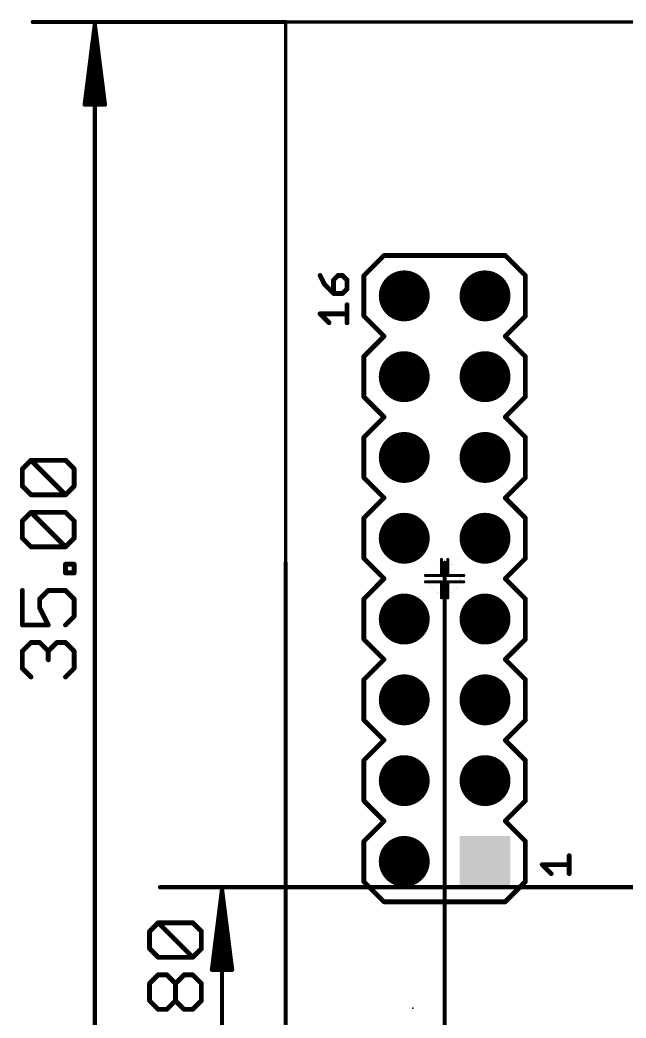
# Model space of a CAD drawing. Extents: x -8.4 to 67.9, y -16 to 61.7.
# Drawn here: x -8.35 to 10.7, y 3.69 to 35.06 of the extents above; entities that cross this region are included whole.
import ezdxf

# ---------------------------------------------------------------- set-up
doc = ezdxf.new("R2010")
doc.units = 0
for name, color, linetype in [('17', 82, 'CONTINUOUS'), ('20', 7, 'CONTINUOUS'), ('21', 253, 'CONTINUOUS'), ('23', 7, 'CONTINUOUS'), ('49', 253, 'CONTINUOUS')]:
    doc.layers.add(name, color=color, linetype=linetype)

# ---------------------------------------------------------------- blocks, each defined once
blk = doc.blocks.new('SQUAREP')
blk.add_solid([(-0.5, -0.5), (0.5, -0.5), (-0.5, 0.5), (0.5, 0.5)])
blk = doc.blocks.new('ROUNDP')
at = {"const_width": 0.5}
blk.add_lwpolyline([(0, -0.25, 1), (0, 0.25, 1), (0, -0.25)], format="xyb", dxfattribs=at)

msp = doc.modelspace()

# ---------------------------------------------------------------- linework, layer by layer
at = {"layer": '20', "const_width": 0.1}
for points in [[(60, 35), (0, 35)], [(0, 35), (0, 0)]]:
    msp.add_lwpolyline(points, dxfattribs=at)
at = {"layer": '20', "const_width": 0.05}
for points in [[(0, 35.025, 1), (0, 34.975)], [(0.025, 35, 1), (-0.025, 35)]]:
    msp.add_lwpolyline(points, format="xyb", dxfattribs=at)
at = {"layer": '21'}
for points, const_width in [([(2.46, 27.025), (3.095, 27.66)], 0.15), ([(3.095, 27.66), (6.905, 27.66)], 0.15), ([(6.905, 27.66), (7.54, 27.025)], 0.15), ([(1.083, 27.0318), (1.2244, 26.749)], 0.1524), ([(1.6485, 27.0318), (1.5071, 26.8904)], 0.1524), ([(1.7899, 27.0318), (1.6485, 27.0318)], 0.1524), ([(1.9313, 26.8904), (1.7899, 27.0318)], 0.1524), ([(2.46, 25.755), (2.46, 27.025)], 0.15), ([(7.54, 27.025), (7.54, 25.755)], 0.15), ([(1.2244, 26.749), (1.5071, 26.4662)], 0.1524), ([(1.5071, 26.8904), (1.5071, 26.4662)], 0.1524), ([(1.7899, 26.4662), (1.9313, 26.6076)], 0.1524), ([(1.9313, 26.6076), (1.9313, 26.8904)], 0.1524), ([(1.5071, 26.4662), (1.7899, 26.4662)], 0.1524), ([(1.9313, 25.5454), (1.9313, 26.111)], 0.1524), ([(1.3658, 25.5454), (1.083, 25.8282)], 0.1524), ([(1.083, 25.8282), (1.9313, 25.8282)], 0.1524), ([(3.095, 25.12), (2.46, 25.755)], 0.15), ([(7.54, 25.755), (6.905, 25.12)], 0.15), ([(2.46, 24.485), (3.095, 25.12)], 0.15), ([(6.905, 25.12), (7.54, 24.485)], 0.15), ([(2.46, 23.215), (2.46, 24.485)], 0.15), ([(7.54, 24.485), (7.54, 23.215)], 0.15), ([(2.46, 23.215), (3.095, 22.58)], 0.15), ([(6.905, 22.58), (7.54, 23.215)], 0.15), ([(2.46, 21.945), (3.095, 22.58)], 0.15), ([(6.905, 22.58), (7.54, 21.945)], 0.15), ([(2.46, 20.675), (2.46, 21.945)], 0.15), ([(7.54, 21.945), (7.54, 20.675)], 0.15), ([(3.095, 20.04), (2.46, 20.675)], 0.15), ([(7.54, 20.675), (6.905, 20.04)], 0.15), ([(2.46, 19.405), (3.095, 20.04)], 0.15), ([(6.905, 20.04), (7.54, 19.405)], 0.15), ([(2.46, 18.135), (2.46, 19.405)], 0.15), ([(7.54, 19.405), (7.54, 18.135)], 0.15), ([(3.095, 17.5), (2.46, 18.135)], 0.15), ([(7.54, 18.135), (6.905, 17.5)], 0.15), ([(4.9, 18.1), (4.9, 17.6)], 0.1), ([(5.1, 18.1), (5.1, 17.6)], 0.1), ([(2.46, 16.865), (3.095, 17.5)], 0.15), ([(4.9, 17.6), (4.4, 17.6)], 0.1), ([(5.6, 17.6), (5.1, 17.6)], 0.1), ([(6.905, 17.5), (7.54, 16.865)], 0.15), ([(4.4, 17.4), (4.9, 17.4)], 0.1), ([(4.9, 16.9), (4.9, 17.4)], 0.1), ([(5.1, 17.4), (5.6, 17.4)], 0.1), ([(5.1, 16.9), (5.1, 17.4)], 0.1), ([(2.46, 15.595), (2.46, 16.865)], 0.15), ([(7.54, 16.865), (7.54, 15.595)], 0.15), ([(2.46, 15.595), (3.095, 14.96)], 0.15), ([(6.905, 14.96), (7.54, 15.595)], 0.15), ([(2.46, 14.325), (3.095, 14.96)], 0.15), ([(6.905, 14.96), (7.54, 14.325)], 0.15), ([(2.46, 13.055), (2.46, 14.325)], 0.15), ([(7.54, 14.325), (7.54, 13.055)], 0.15), ([(3.095, 12.42), (2.46, 13.055)], 0.15), ([(7.54, 13.055), (6.905, 12.42)], 0.15), ([(2.46, 11.785), (3.095, 12.42)], 0.15), ([(6.905, 12.42), (7.54, 11.785)], 0.15), ([(2.46, 10.515), (2.46, 11.785)], 0.15), ([(7.54, 11.785), (7.54, 10.515)], 0.15), ([(3.095, 9.88), (2.46, 10.515)], 0.15), ([(7.54, 10.515), (6.905, 9.88)], 0.15), ([(2.46, 9.245), (3.095, 9.88)], 0.15), ([(6.905, 9.88), (7.54, 9.245)], 0.15), ([(2.46, 7.975), (2.46, 9.245)], 0.15), ([(7.54, 9.245), (7.54, 7.975)], 0.15), ([(8.9163, 8.2258), (8.9163, 8.7914)], 0.1524), ([(8.3507, 8.2258), (8.068, 8.5086)], 0.1524), ([(8.068, 8.5086), (8.9163, 8.5086)], 0.1524), ([(2.46, 7.975), (3.095, 7.34)], 0.15), ([(6.905, 7.34), (7.54, 7.975)], 0.15), ([(3.095, 7.34), (6.905, 7.34)], 0.15)]:
    msp.add_lwpolyline(points, dxfattribs=dict(at, const_width=const_width))
for points, const_width in [([(3.095, 27.6975, 1), (3.095, 27.6225)], 0.075), ([(3.1215, 27.6335, 1), (3.0685, 27.6865)], 0.075), ([(6.9315, 27.6865, 1), (6.8785, 27.6335)], 0.075), ([(6.905, 27.6225, 1), (6.905, 27.6975)], 0.075), ([(1.1171, 27.0488, 1), (1.0489, 27.0147)], 0.0762), ([(1.6485, 27.0699, 1), (1.6485, 26.9937)], 0.0762), ([(1.6755, 27.0048, 1), (1.6216, 27.0587)], 0.0762), ([(1.8169, 27.0587, 1), (1.763, 27.0048)], 0.0762), ([(1.7899, 26.9937, 1), (1.7899, 27.0699)], 0.0762), ([(2.4975, 27.025, 1), (2.4225, 27.025)], 0.075), ([(2.4335, 27.0515, 1), (2.4865, 26.9985)], 0.075), ([(7.5775, 27.025, 1), (7.5025, 27.025)], 0.075), ([(7.5135, 26.9985, 1), (7.5665, 27.0515)], 0.075), ([(1.2513, 26.7759, 1), (1.1974, 26.722)], 0.0762), ([(1.1903, 26.7319, 1), (1.2584, 26.766)], 0.0762), ([(1.5452, 26.8904, 1), (1.469, 26.8904)], 0.0762), ([(1.4802, 26.9173, 1), (1.5341, 26.8634)], 0.0762), ([(1.9694, 26.8904, 1), (1.8932, 26.8904)], 0.0762), ([(1.9044, 26.8634, 1), (1.9582, 26.9173)], 0.0762), ([(1.9582, 26.5806, 1), (1.9044, 26.6345)], 0.0762), ([(1.5071, 26.5043, 1), (1.5071, 26.4281)], 0.0762), ([(1.469, 26.4662, 1), (1.5452, 26.4662)], 0.0762), ([(1.4802, 26.4393, 1), (1.5341, 26.4931)], 0.0762), ([(1.763, 26.4931, 1), (1.8169, 26.4393)], 0.0762), ([(1.7899, 26.4281, 1), (1.7899, 26.5043)], 0.0762), ([(1.8932, 26.6076, 1), (1.9694, 26.6076)], 0.0762), ([(1.9694, 26.111, 1), (1.8932, 26.111)], 0.0762), ([(1.1099, 25.8551, 1), (1.056, 25.8012)], 0.0762), ([(1.083, 25.8663, 1), (1.083, 25.7901)], 0.0762), ([(1.9313, 25.7901, 1), (1.9313, 25.8663)], 0.0762), ([(2.4865, 25.7815, 1), (2.4335, 25.7285)], 0.075), ([(2.4225, 25.755, 1), (2.4975, 25.755)], 0.075), ([(7.5025, 25.755, 1), (7.5775, 25.755)], 0.075), ([(7.5665, 25.7285, 1), (7.5135, 25.7815)], 0.075), ([(1.3388, 25.5185, 1), (1.3927, 25.5724)], 0.0762), ([(1.8932, 25.5454, 1), (1.9694, 25.5454)], 0.0762), ([(3.1215, 25.0935, 1), (3.0685, 25.1465)], 0.075), ([(3.0685, 25.0935, 1), (3.1215, 25.1465)], 0.075), ([(6.9315, 25.1465, 1), (6.8785, 25.0935)], 0.075), ([(6.8785, 25.1465, 1), (6.9315, 25.0935)], 0.075), ([(2.4975, 24.485, 1), (2.4225, 24.485)], 0.075), ([(2.4335, 24.5115, 1), (2.4865, 24.4585)], 0.075), ([(7.5775, 24.485, 1), (7.5025, 24.485)], 0.075), ([(7.5135, 24.4585, 1), (7.5665, 24.5115)], 0.075), ([(2.4865, 23.2415, 1), (2.4335, 23.1885)], 0.075), ([(2.4225, 23.215, 1), (2.4975, 23.215)], 0.075), ([(7.5025, 23.215, 1), (7.5775, 23.215)], 0.075), ([(7.5665, 23.1885, 1), (7.5135, 23.2415)], 0.075), ([(3.1215, 22.5535, 1), (3.0685, 22.6065)], 0.075), ([(3.0685, 22.5535, 1), (3.1215, 22.6065)], 0.075), ([(6.9315, 22.6065, 1), (6.8785, 22.5535)], 0.075), ([(6.8785, 22.6065, 1), (6.9315, 22.5535)], 0.075), ([(2.4975, 21.945, 1), (2.4225, 21.945)], 0.075), ([(2.4335, 21.9715, 1), (2.4865, 21.9185)], 0.075), ([(7.5775, 21.945, 1), (7.5025, 21.945)], 0.075), ([(7.5135, 21.9185, 1), (7.5665, 21.9715)], 0.075), ([(2.4865, 20.7015, 1), (2.4335, 20.6485)], 0.075), ([(2.4225, 20.675, 1), (2.4975, 20.675)], 0.075), ([(7.5025, 20.675, 1), (7.5775, 20.675)], 0.075), ([(7.5665, 20.6485, 1), (7.5135, 20.7015)], 0.075), ([(3.1215, 20.0135, 1), (3.0685, 20.0665)], 0.075), ([(3.0685, 20.0135, 1), (3.1215, 20.0665)], 0.075), ([(6.9315, 20.0665, 1), (6.8785, 20.0135)], 0.075), ([(6.8785, 20.0665, 1), (6.9315, 20.0135)], 0.075), ([(2.4975, 19.405, 1), (2.4225, 19.405)], 0.075), ([(2.4335, 19.4315, 1), (2.4865, 19.3785)], 0.075), ([(7.5775, 19.405, 1), (7.5025, 19.405)], 0.075), ([(7.5135, 19.3785, 1), (7.5665, 19.4315)], 0.075), ([(2.4865, 18.1615, 1), (2.4335, 18.1085)], 0.075), ([(7.5665, 18.1085, 1), (7.5135, 18.1615)], 0.075), ([(2.4225, 18.135, 1), (2.4975, 18.135)], 0.075), ([(5, 17, 1), (5, 18, 1), (5, 17)], 0.001), ([(4.925, 18.1, 1), (4.875, 18.1)], 0.05), ([(5.125, 18.1, 1), (5.075, 18.1)], 0.05), ([(7.5025, 18.135, 1), (7.5775, 18.135)], 0.075), ([(3.1215, 17.4735, 1), (3.0685, 17.5265)], 0.075), ([(4.4, 17.625, 1), (4.4, 17.575)], 0.05), ([(4.875, 17.6, 1), (4.925, 17.6)], 0.05), ([(4.9, 17.575, 1), (4.9, 17.625)], 0.05), ([(5.1, 17.625, 1), (5.1, 17.575)], 0.05), ([(5.075, 17.6, 1), (5.125, 17.6)], 0.05), ([(5.6, 17.575, 1), (5.6, 17.625)], 0.05), ([(6.9315, 17.5265, 1), (6.8785, 17.4735)], 0.075), ([(3.0685, 17.4735, 1), (3.1215, 17.5265)], 0.075), ([(4.4, 17.425, 1), (4.4, 17.375)], 0.05), ([(4.925, 17.4, 1), (4.875, 17.4)], 0.05), ([(4.9, 17.375, 1), (4.9, 17.425)], 0.05), ([(5.1, 17.425, 1), (5.1, 17.375)], 0.05), ([(5.125, 17.4, 1), (5.075, 17.4)], 0.05), ([(5.6, 17.375, 1), (5.6, 17.425)], 0.05), ([(6.8785, 17.5265, 1), (6.9315, 17.4735)], 0.075), ([(2.4975, 16.865, 1), (2.4225, 16.865)], 0.075), ([(2.4335, 16.8915, 1), (2.4865, 16.8385)], 0.075), ([(4.875, 16.9, 1), (4.925, 16.9)], 0.05), ([(5.075, 16.9, 1), (5.125, 16.9)], 0.05), ([(7.5775, 16.865, 1), (7.5025, 16.865)], 0.075), ([(7.5135, 16.8385, 1), (7.5665, 16.8915)], 0.075), ([(2.4865, 15.6215, 1), (2.4335, 15.5685)], 0.075), ([(2.4225, 15.595, 1), (2.4975, 15.595)], 0.075), ([(7.5025, 15.595, 1), (7.5775, 15.595)], 0.075), ([(7.5665, 15.5685, 1), (7.5135, 15.6215)], 0.075), ([(3.1215, 14.9335, 1), (3.0685, 14.9865)], 0.075), ([(3.0685, 14.9335, 1), (3.1215, 14.9865)], 0.075), ([(6.9315, 14.9865, 1), (6.8785, 14.9335)], 0.075), ([(6.8785, 14.9865, 1), (6.9315, 14.9335)], 0.075), ([(2.4975, 14.325, 1), (2.4225, 14.325)], 0.075), ([(2.4335, 14.3515, 1), (2.4865, 14.2985)], 0.075), ([(7.5775, 14.325, 1), (7.5025, 14.325)], 0.075), ([(7.5135, 14.2985, 1), (7.5665, 14.3515)], 0.075), ([(2.4865, 13.0815, 1), (2.4335, 13.0285)], 0.075), ([(2.4225, 13.055, 1), (2.4975, 13.055)], 0.075), ([(7.5025, 13.055, 1), (7.5775, 13.055)], 0.075), ([(7.5665, 13.0285, 1), (7.5135, 13.0815)], 0.075), ([(3.1215, 12.3935, 1), (3.0685, 12.4465)], 0.075), ([(3.0685, 12.3935, 1), (3.1215, 12.4465)], 0.075), ([(6.9315, 12.4465, 1), (6.8785, 12.3935)], 0.075), ([(6.8785, 12.4465, 1), (6.9315, 12.3935)], 0.075), ([(2.4975, 11.785, 1), (2.4225, 11.785)], 0.075), ([(2.4335, 11.8115, 1), (2.4865, 11.7585)], 0.075), ([(7.5775, 11.785, 1), (7.5025, 11.785)], 0.075), ([(7.5135, 11.7585, 1), (7.5665, 11.8115)], 0.075), ([(2.4865, 10.5415, 1), (2.4335, 10.4885)], 0.075), ([(2.4225, 10.515, 1), (2.4975, 10.515)], 0.075), ([(7.5025, 10.515, 1), (7.5775, 10.515)], 0.075), ([(7.5665, 10.4885, 1), (7.5135, 10.5415)], 0.075), ([(3.1215, 9.8535, 1), (3.0685, 9.9065)], 0.075), ([(3.0685, 9.8535, 1), (3.1215, 9.9065)], 0.075), ([(6.9315, 9.9065, 1), (6.8785, 9.8535)], 0.075), ([(6.8785, 9.9065, 1), (6.9315, 9.8535)], 0.075), ([(2.4975, 9.245, 1), (2.4225, 9.245)], 0.075), ([(2.4335, 9.2715, 1), (2.4865, 9.2185)], 0.075), ([(7.5775, 9.245, 1), (7.5025, 9.245)], 0.075), ([(7.5135, 9.2185, 1), (7.5665, 9.2715)], 0.075), ([(8.9544, 8.7914, 1), (8.8782, 8.7914)], 0.0762), ([(8.0949, 8.5355, 1), (8.041, 8.4816)], 0.0762), ([(8.068, 8.5467, 1), (8.068, 8.4705)], 0.0762), ([(8.9163, 8.4705, 1), (8.9163, 8.5467)], 0.0762), ([(8.3238, 8.1989, 1), (8.3777, 8.2528)], 0.0762), ([(8.8782, 8.2258, 1), (8.9544, 8.2258)], 0.0762), ([(2.4865, 8.0015, 1), (2.4335, 7.9485)], 0.075), ([(2.4225, 7.975, 1), (2.4975, 7.975)], 0.075), ([(7.5025, 7.975, 1), (7.5775, 7.975)], 0.075), ([(7.5665, 7.9485, 1), (7.5135, 8.0015)], 0.075), ([(3.095, 7.3775, 1), (3.095, 7.3025)], 0.075), ([(3.0685, 7.3135, 1), (3.1215, 7.3665)], 0.075), ([(6.8785, 7.3665, 1), (6.9315, 7.3135)], 0.075), ([(6.905, 7.3025, 1), (6.905, 7.3775)], 0.075)]:
    msp.add_lwpolyline(points, format="xyb", dxfattribs=dict(at, const_width=const_width))
at = {"layer": '23', "const_width": 0.1}
for points in [[(0, 0), (0, 35)], [(0, 35), (60, 35)]]:
    msp.add_lwpolyline(points, dxfattribs=at)
at = {"layer": '23', "const_width": 0.05}
for points in [[(0.025, 35, 1), (-0.025, 35)], [(0, 35.025, 1), (0, 34.975)]]:
    msp.add_lwpolyline(points, format="xyb", dxfattribs=at)
at = {"layer": '23'}
for p in [(5, 17.5), (4, 4)]:
    msp.add_point(p, dxfattribs=at)
at = {"layer": '49'}
for points, const_width in [([(0, 35), (-7.95, 35)], 0.13), ([(-6, 34.935), (-6.3192, 32.4)], 0.13), ([(-6, 34.935), (-6.26, 32.4)], 0.13), ([(-6, 34.935), (-6.13, 32.4)], 0.13), ([(-6, 34.935), (-6, 0.065)], 0.13), ([(-5.6808, 32.4), (-6, 34.935)], 0.13), ([(-5.87, 32.4), (-6, 34.935)], 0.13), ([(-5.74, 32.4), (-6, 34.935)], 0.13), ([(-6.3192, 32.4), (-5.6808, 32.4)], 0.13), ([(-8.2777, 20.9511), (-8.0065, 21.2222)], 0.1524), ([(-8.2777, 20.4087), (-8.2777, 20.9511)], 0.1524), ([(-8.0065, 21.2222), (-6.9219, 21.2222)], 0.1524), ([(-6.9219, 20.1376), (-8.0065, 21.2222)], 0.1524), ([(-6.9219, 21.2222), (-6.6507, 20.9511)], 0.1524), ([(-6.6507, 20.9511), (-6.6507, 20.4087)], 0.1524), ([(-8.0065, 20.1376), (-8.2777, 20.4087)], 0.1524), ([(-6.6507, 20.4087), (-6.9219, 20.1376)], 0.1524), ([(-6.9219, 20.1376), (-8.0065, 20.1376)], 0.1524), ([(-8.2777, 19.3139), (-8.0065, 19.5851)], 0.1524), ([(-8.0065, 19.5851), (-6.9219, 19.5851)], 0.1524), ([(-6.9219, 18.5004), (-8.0065, 19.5851)], 0.1524), ([(-6.9219, 19.5851), (-6.6507, 19.3139)], 0.1524), ([(-8.2777, 18.7716), (-8.2777, 19.3139)], 0.1524), ([(-6.6507, 19.3139), (-6.6507, 18.7716)], 0.1524), ([(-8.0065, 18.5004), (-8.2777, 18.7716)], 0.1524), ([(-6.6507, 18.7716), (-6.9219, 18.5004)], 0.1524), ([(-6.9219, 18.5004), (-8.0065, 18.5004)], 0.1524), ([(-6.9219, 17.6818), (-6.9219, 17.953)], 0.1524), ([(-6.9219, 17.953), (-6.6507, 17.953)], 0.1524), ([(-6.6507, 17.953), (-6.6507, 17.6818)], 0.1524), ([(0, 18), (0, -4.95)], 0.13), ([(5, 18), (5, -4.95)], 0.13), ([(-6.6507, 17.6818), (-6.9219, 17.6818)], 0.1524), ([(-8.2777, 17.1293), (-8.2777, 16.0447)], 0.1524), ([(-7.7354, 16.8582), (-7.4642, 17.1293)], 0.1524), ([(-7.4642, 17.1293), (-6.9219, 17.1293)], 0.1524), ([(-6.9219, 17.1293), (-6.6507, 16.8582)], 0.1524), ([(-7.7354, 16.587), (-7.7354, 16.8582)], 0.1524), ([(-7.4642, 16.0447), (-7.7354, 16.587)], 0.1524), ([(-6.6507, 16.8582), (-6.6507, 16.3158)], 0.1524), ([(-6.6507, 16.3158), (-6.9219, 16.0447)], 0.1524), ([(-8.2777, 16.0447), (-7.4642, 16.0447)], 0.1524), ([(-8.2777, 15.221), (-8.0065, 15.4922)], 0.1524), ([(-8.0065, 15.4922), (-7.7354, 15.4922)], 0.1524), ([(-7.7354, 15.4922), (-7.4642, 15.221)], 0.1524), ([(-7.4642, 15.221), (-7.193, 15.4922)], 0.1524), ([(-7.193, 15.4922), (-6.9219, 15.4922)], 0.1524), ([(-6.9219, 15.4922), (-6.6507, 15.221)], 0.1524), ([(-8.2777, 14.6787), (-8.2777, 15.221)], 0.1524), ([(-7.4642, 15.221), (-7.4642, 14.9498)], 0.1524), ([(-6.6507, 15.221), (-6.6507, 14.6787)], 0.1524), ([(-8.0065, 14.4075), (-8.2777, 14.6787)], 0.1524), ([(-6.6507, 14.6787), (-6.9219, 14.4075)], 0.1524), ([(28, 7.8), (-3.95, 7.8)], 0.13), ([(0, 8), (0, -7.95)], 0.13), ([(-2, 7.735), (-2.3192, 5.2)], 0.13), ([(-2, 7.735), (-2.26, 5.2)], 0.13), ([(-2, 7.735), (-2.13, 5.2)], 0.13), ([(-2, 7.735), (-2, 0.065)], 0.13), ([(-1.6808, 5.2), (-2, 7.735)], 0.13), ([(-1.87, 5.2), (-2, 7.735)], 0.13), ([(-1.74, 5.2), (-2, 7.735)], 0.13), ([(-4.2777, 6.4101), (-4.0065, 6.6813)], 0.1524), ([(-4.0065, 6.6813), (-2.9219, 6.6813)], 0.1524), ([(-2.9219, 5.5966), (-4.0065, 6.6813)], 0.1524), ([(-2.9219, 6.6813), (-2.6507, 6.4101)], 0.1524), ([(-4.2777, 5.8678), (-4.2777, 6.4101)], 0.1524), ([(-2.6507, 6.4101), (-2.6507, 5.8678)], 0.1524), ([(-4.0065, 5.5966), (-4.2777, 5.8678)], 0.1524), ([(-2.9219, 5.5966), (-4.0065, 5.5966)], 0.1524), ([(-2.6507, 5.8678), (-2.9219, 5.5966)], 0.1524), ([(-4.2777, 4.773), (-4.0065, 5.0441)], 0.1524), ([(-4.0065, 5.0441), (-3.7354, 5.0441)], 0.1524), ([(-3.7354, 5.0441), (-3.4642, 4.773)], 0.1524), ([(-3.4642, 4.773), (-3.193, 5.0441)], 0.1524), ([(-3.193, 5.0441), (-2.9219, 5.0441)], 0.1524), ([(-2.9219, 5.0441), (-2.6507, 4.773)], 0.1524), ([(-2.3192, 5.2), (-1.6808, 5.2)], 0.13), ([(-4.2777, 4.2306), (-4.2777, 4.773)], 0.1524), ([(-3.4642, 4.2306), (-3.4642, 4.773)], 0.1524), ([(-2.6507, 4.773), (-2.6507, 4.2306)], 0.1524), ([(-4.0065, 3.9595), (-4.2777, 4.2306)], 0.1524), ([(-3.4642, 4.2306), (-3.7354, 3.9595)], 0.1524), ([(-3.193, 3.9595), (-3.4642, 4.2306)], 0.1524), ([(-2.6507, 4.2306), (-2.9219, 3.9595)], 0.1524), ([(-3.7354, 3.9595), (-4.0065, 3.9595)], 0.1524), ([(-2.9219, 3.9595), (-3.193, 3.9595)], 0.1524)]:
    msp.add_lwpolyline(points, dxfattribs=dict(at, const_width=const_width))
for points, const_width in [([(-7.95, 35.0325, 1), (-7.95, 34.9675)], 0.065), ([(-5.9675, 34.935, 1), (-6.0325, 34.935)], 0.065), ([(-5.9678, 34.9391, 1), (-6.0322, 34.9309)], 0.065), ([(-5.9675, 34.9333, 1), (-6.0325, 34.9367)], 0.065), ([(-5.9675, 34.9367, 1), (-6.0325, 34.9333)], 0.065), ([(-5.9677, 34.9383, 1), (-6.0323, 34.9317)], 0.065), ([(-5.9677, 34.9317, 1), (-6.0323, 34.9383)], 0.065), ([(-5.9678, 34.9309, 1), (-6.0322, 34.9391)], 0.065), ([(0, 34.9675, 1), (0, 35.0325)], 0.065), ([(-6.3515, 32.4041, 1), (-6.287, 32.3959)], 0.065), ([(-6.3192, 32.4325, 1), (-6.3192, 32.3675)], 0.065), ([(-6.2923, 32.4033, 1), (-6.2277, 32.3967)], 0.065), ([(-6.1625, 32.4017, 1), (-6.0975, 32.3983)], 0.065), ([(-5.9025, 32.3983, 1), (-5.8375, 32.4017)], 0.065), ([(-5.7723, 32.3967, 1), (-5.7077, 32.4033)], 0.065), ([(-5.713, 32.3959, 1), (-5.6485, 32.4041)], 0.065), ([(-5.6808, 32.3675, 1), (-5.6808, 32.4325)], 0.065), ([(-8.2396, 20.9511, 1), (-8.3158, 20.9511)], 0.0762), ([(-7.9796, 21.2492, 1), (-8.0335, 21.1953)], 0.0762), ([(-8.0065, 21.2603, 1), (-8.0065, 21.1841)], 0.0762), ([(-7.9796, 21.1953, 1), (-8.0335, 21.2492)], 0.0762), ([(-6.8949, 21.2492, 1), (-6.9488, 21.1953)], 0.0762), ([(-6.9219, 21.1841, 1), (-6.9219, 21.2603)], 0.0762), ([(-6.6126, 20.9511, 1), (-6.6888, 20.9511)], 0.0762), ([(-8.3046, 20.978, 1), (-8.2507, 20.9241)], 0.0762), ([(-6.6776, 20.9241, 1), (-6.6238, 20.978)], 0.0762), ([(-8.2507, 20.4357, 1), (-8.3046, 20.3818)], 0.0762), ([(-8.3158, 20.4087, 1), (-8.2396, 20.4087)], 0.0762), ([(-6.6888, 20.4087, 1), (-6.6126, 20.4087)], 0.0762), ([(-6.6238, 20.3818, 1), (-6.6776, 20.4357)], 0.0762), ([(-8.0065, 20.1757, 1), (-8.0065, 20.0995)], 0.0762), ([(-8.0335, 20.1106, 1), (-7.9796, 20.1645)], 0.0762), ([(-6.9488, 20.1645, 1), (-6.8949, 20.1106)], 0.0762), ([(-6.9488, 20.1106, 1), (-6.8949, 20.1645)], 0.0762), ([(-6.9219, 20.0995, 1), (-6.9219, 20.1757)], 0.0762), ([(-7.9796, 19.612, 1), (-8.0335, 19.5581)], 0.0762), ([(-8.0065, 19.6232, 1), (-8.0065, 19.547)], 0.0762), ([(-7.9796, 19.5581, 1), (-8.0335, 19.612)], 0.0762), ([(-6.8949, 19.612, 1), (-6.9488, 19.5581)], 0.0762), ([(-6.9219, 19.547, 1), (-6.9219, 19.6232)], 0.0762), ([(-8.2396, 19.3139, 1), (-8.3158, 19.3139)], 0.0762), ([(-8.3046, 19.3408, 1), (-8.2507, 19.287)], 0.0762), ([(-6.6126, 19.3139, 1), (-6.6888, 19.3139)], 0.0762), ([(-6.6776, 19.287, 1), (-6.6238, 19.3408)], 0.0762), ([(-8.2507, 18.7985, 1), (-8.3046, 18.7446)], 0.0762), ([(-6.6238, 18.7446, 1), (-6.6776, 18.7985)], 0.0762), ([(-8.3158, 18.7716, 1), (-8.2396, 18.7716)], 0.0762), ([(-8.0065, 18.5385, 1), (-8.0065, 18.4623)], 0.0762), ([(-8.0335, 18.4735, 1), (-7.9796, 18.5273)], 0.0762), ([(-6.9488, 18.5273, 1), (-6.8949, 18.4735)], 0.0762), ([(-6.9488, 18.4735, 1), (-6.8949, 18.5273)], 0.0762), ([(-6.9219, 18.4623, 1), (-6.9219, 18.5385)], 0.0762), ([(-6.6888, 18.7716, 1), (-6.6126, 18.7716)], 0.0762), ([(-6.8838, 17.953, 1), (-6.96, 17.953)], 0.0762), ([(-6.9219, 17.9911, 1), (-6.9219, 17.9149)], 0.0762), ([(-6.6126, 17.953, 1), (-6.6888, 17.953)], 0.0762), ([(-6.6507, 17.9149, 1), (-6.6507, 17.9911)], 0.0762), ([(0.0325, 18, 1), (-0.0325, 18)], 0.065), ([(5.0325, 18, 1), (4.9675, 18)], 0.065), ([(-6.9219, 17.7199, 1), (-6.9219, 17.6437)], 0.0762), ([(-6.96, 17.6818, 1), (-6.8838, 17.6818)], 0.0762), ([(-6.6888, 17.6818, 1), (-6.6126, 17.6818)], 0.0762), ([(-6.6507, 17.6437, 1), (-6.6507, 17.7199)], 0.0762), ([(-8.2396, 17.1293, 1), (-8.3158, 17.1293)], 0.0762), ([(-7.4642, 17.1674, 1), (-7.4642, 17.0912)], 0.0762), ([(-7.4373, 17.1024, 1), (-7.4911, 17.1563)], 0.0762), ([(-6.8949, 17.1563, 1), (-6.9488, 17.1024)], 0.0762), ([(-6.9219, 17.0912, 1), (-6.9219, 17.1674)], 0.0762), ([(-7.6973, 16.8582, 1), (-7.7735, 16.8582)], 0.0762), ([(-7.7623, 16.8851, 1), (-7.7084, 16.8312)], 0.0762), ([(-7.7013, 16.604, 1), (-7.7694, 16.57)], 0.0762), ([(-6.6126, 16.8582, 1), (-6.6888, 16.8582)], 0.0762), ([(-6.6776, 16.8312, 1), (-6.6238, 16.8851)], 0.0762), ([(-7.7735, 16.587, 1), (-7.6973, 16.587)], 0.0762), ([(-6.6888, 16.3158, 1), (-6.6126, 16.3158)], 0.0762), ([(-6.6238, 16.2889, 1), (-6.6776, 16.3428)], 0.0762), ([(-8.2777, 16.0828, 1), (-8.2777, 16.0066)], 0.0762), ([(-8.3158, 16.0447, 1), (-8.2396, 16.0447)], 0.0762), ([(-7.4983, 16.0276, 1), (-7.4301, 16.0617)], 0.0762), ([(-7.4642, 16.0066, 1), (-7.4642, 16.0828)], 0.0762), ([(-6.9488, 16.0716, 1), (-6.8949, 16.0177)], 0.0762), ([(-8.0065, 15.5303, 1), (-8.0065, 15.4541)], 0.0762), ([(-7.9796, 15.4652, 1), (-8.0335, 15.5191)], 0.0762), ([(-7.7084, 15.5191, 1), (-7.7623, 15.4652)], 0.0762), ([(-7.7354, 15.4541, 1), (-7.7354, 15.5303)], 0.0762), ([(-7.193, 15.5303, 1), (-7.193, 15.4541)], 0.0762), ([(-7.1661, 15.4652, 1), (-7.22, 15.5191)], 0.0762), ([(-6.8949, 15.5191, 1), (-6.9488, 15.4652)], 0.0762), ([(-6.9219, 15.4541, 1), (-6.9219, 15.5303)], 0.0762), ([(-8.2396, 15.221, 1), (-8.3158, 15.221)], 0.0762), ([(-8.3046, 15.2479, 1), (-8.2507, 15.1941)], 0.0762), ([(-7.4261, 15.221, 1), (-7.5023, 15.221)], 0.0762), ([(-7.4911, 15.248, 1), (-7.4373, 15.1941)], 0.0762), ([(-7.4911, 15.1941, 1), (-7.4373, 15.248)], 0.0762), ([(-6.6126, 15.221, 1), (-6.6888, 15.221)], 0.0762), ([(-6.6776, 15.1941, 1), (-6.6238, 15.2479)], 0.0762), ([(-8.2507, 14.7056, 1), (-8.3046, 14.6517)], 0.0762), ([(-7.5023, 14.9498, 1), (-7.4261, 14.9498)], 0.0762), ([(-6.6238, 14.6517, 1), (-6.6776, 14.7056)], 0.0762), ([(-8.3158, 14.6787, 1), (-8.2396, 14.6787)], 0.0762), ([(-8.0335, 14.3806, 1), (-7.9796, 14.4345)], 0.0762), ([(-6.9488, 14.4345, 1), (-6.8949, 14.3806)], 0.0762), ([(-6.6888, 14.6787, 1), (-6.6126, 14.6787)], 0.0762), ([(-3.95, 7.8325, 1), (-3.95, 7.7675)], 0.065), ([(0.0325, 8, 1), (-0.0325, 8)], 0.065), ([(-1.9675, 7.735, 1), (-2.0325, 7.735)], 0.065), ([(-1.9678, 7.7391, 1), (-2.0322, 7.7309)], 0.065), ([(-1.9675, 7.7333, 1), (-2.0325, 7.7367)], 0.065), ([(-1.9675, 7.7367, 1), (-2.0325, 7.7333)], 0.065), ([(-1.9677, 7.7383, 1), (-2.0323, 7.7317)], 0.065), ([(-1.9677, 7.7317, 1), (-2.0323, 7.7383)], 0.065), ([(-1.9678, 7.7309, 1), (-2.0322, 7.7391)], 0.065), ([(-3.9796, 6.7082, 1), (-4.0335, 6.6543)], 0.0762), ([(-4.0065, 6.7194, 1), (-4.0065, 6.6432)], 0.0762), ([(-3.9796, 6.6543, 1), (-4.0335, 6.7082)], 0.0762), ([(-2.8949, 6.7082, 1), (-2.9488, 6.6543)], 0.0762), ([(-2.9219, 6.6432, 1), (-2.9219, 6.7194)], 0.0762), ([(-4.2396, 6.4101, 1), (-4.3158, 6.4101)], 0.0762), ([(-4.3046, 6.4371, 1), (-4.2507, 6.3832)], 0.0762), ([(-2.6126, 6.4101, 1), (-2.6888, 6.4101)], 0.0762), ([(-2.6776, 6.3832, 1), (-2.6238, 6.4371)], 0.0762), ([(-4.2507, 5.8947, 1), (-4.3046, 5.8408)], 0.0762), ([(-4.3158, 5.8678, 1), (-4.2396, 5.8678)], 0.0762), ([(-4.0065, 5.6347, 1), (-4.0065, 5.5585)], 0.0762), ([(-4.0335, 5.5697, 1), (-3.9796, 5.6236)], 0.0762), ([(-2.9488, 5.6236, 1), (-2.8949, 5.5697)], 0.0762), ([(-2.9488, 5.5697, 1), (-2.8949, 5.6236)], 0.0762), ([(-2.9219, 5.5585, 1), (-2.9219, 5.6347)], 0.0762), ([(-2.6888, 5.8678, 1), (-2.6126, 5.8678)], 0.0762), ([(-2.6238, 5.8408, 1), (-2.6776, 5.8947)], 0.0762), ([(-4.0065, 5.0822, 1), (-4.0065, 5.006)], 0.0762), ([(-3.9796, 5.0172, 1), (-4.0335, 5.0711)], 0.0762), ([(-3.7084, 5.0711, 1), (-3.7623, 5.0172)], 0.0762), ([(-3.7354, 5.006, 1), (-3.7354, 5.0822)], 0.0762), ([(-3.193, 5.0822, 1), (-3.193, 5.006)], 0.0762), ([(-3.1661, 5.0172, 1), (-3.22, 5.0711)], 0.0762), ([(-2.8949, 5.0711, 1), (-2.9488, 5.0172)], 0.0762), ([(-2.9219, 5.006, 1), (-2.9219, 5.0822)], 0.0762), ([(-2.3515, 5.2041, 1), (-2.287, 5.1959)], 0.065), ([(-2.3192, 5.2325, 1), (-2.3192, 5.1675)], 0.065), ([(-2.2923, 5.2033, 1), (-2.2277, 5.1967)], 0.065), ([(-2.1625, 5.2017, 1), (-2.0975, 5.1983)], 0.065), ([(-1.9025, 5.1983, 1), (-1.8375, 5.2017)], 0.065), ([(-1.7723, 5.1967, 1), (-1.7077, 5.2033)], 0.065), ([(-1.713, 5.1959, 1), (-1.6485, 5.2041)], 0.065), ([(-1.6808, 5.1675, 1), (-1.6808, 5.2325)], 0.065), ([(-4.2396, 4.773, 1), (-4.3158, 4.773)], 0.0762), ([(-4.3046, 4.7999, 1), (-4.2507, 4.746)], 0.0762), ([(-3.4261, 4.773, 1), (-3.5023, 4.773)], 0.0762), ([(-3.4911, 4.7999, 1), (-3.4373, 4.746)], 0.0762), ([(-3.4911, 4.746, 1), (-3.4373, 4.7999)], 0.0762), ([(-2.6126, 4.773, 1), (-2.6888, 4.773)], 0.0762), ([(-2.6776, 4.746, 1), (-2.6238, 4.7999)], 0.0762), ([(-4.2507, 4.2576, 1), (-4.3046, 4.2037)], 0.0762), ([(-4.3158, 4.2306, 1), (-4.2396, 4.2306)], 0.0762), ([(-3.4373, 4.2576, 1), (-3.4911, 4.2037)], 0.0762), ([(-3.5023, 4.2306, 1), (-3.4261, 4.2306)], 0.0762), ([(-3.4373, 4.2037, 1), (-3.4911, 4.2576)], 0.0762), ([(-2.6888, 4.2306, 1), (-2.6126, 4.2306)], 0.0762), ([(-2.6238, 4.2037, 1), (-2.6776, 4.2576)], 0.0762), ([(-4.0065, 3.9976, 1), (-4.0065, 3.9214)], 0.0762), ([(-4.0335, 3.9325, 1), (-3.9796, 3.9864)], 0.0762), ([(-3.7623, 3.9864, 1), (-3.7084, 3.9325)], 0.0762), ([(-3.7354, 3.9214, 1), (-3.7354, 3.9976)], 0.0762), ([(-3.193, 3.9976, 1), (-3.193, 3.9214)], 0.0762), ([(-3.22, 3.9325, 1), (-3.1661, 3.9864)], 0.0762), ([(-2.9488, 3.9864, 1), (-2.8949, 3.9325)], 0.0762), ([(-2.9219, 3.9214, 1), (-2.9219, 3.9976)], 0.0762)]:
    msp.add_lwpolyline(points, format="xyb", dxfattribs=dict(at, const_width=const_width))

# ---------------------------------------------------------------- block references
at = {"layer": '17', "xscale": 1.6002, "yscale": 1.6002, "rotation": 90}
for name, p in [('ROUNDP', (3.73, 26.39)), ('ROUNDP', (3.73, 26.39)), ('ROUNDP', (6.27, 26.39)), ('ROUNDP', (6.27, 26.39)), ('ROUNDP', (3.73, 23.85)), ('ROUNDP', (3.73, 23.85)), ('ROUNDP', (6.27, 23.85)), ('ROUNDP', (6.27, 23.85)), ('ROUNDP', (3.73, 21.31)), ('ROUNDP', (3.73, 21.31)), ('ROUNDP', (6.27, 21.31)), ('ROUNDP', (6.27, 21.31)), ('ROUNDP', (3.73, 18.77)), ('ROUNDP', (3.73, 18.77)), ('ROUNDP', (6.27, 18.77)), ('ROUNDP', (6.27, 18.77)), ('ROUNDP', (3.73, 16.23)), ('ROUNDP', (3.73, 16.23)), ('ROUNDP', (6.27, 16.23)), ('ROUNDP', (6.27, 16.23)), ('ROUNDP', (3.73, 13.69)), ('ROUNDP', (3.73, 13.69)), ('ROUNDP', (6.27, 13.69)), ('ROUNDP', (6.27, 13.69)), ('ROUNDP', (3.73, 11.15)), ('ROUNDP', (3.73, 11.15)), ('ROUNDP', (6.27, 11.15)), ('ROUNDP', (6.27, 11.15)), ('ROUNDP', (3.73, 8.61)), ('ROUNDP', (3.73, 8.61)), ('SQUAREP', (6.27, 8.61)), ('SQUAREP', (6.27, 8.61))]:
    msp.add_blockref(name, p, dxfattribs=at)

doc.saveas('drawing.dxf')
